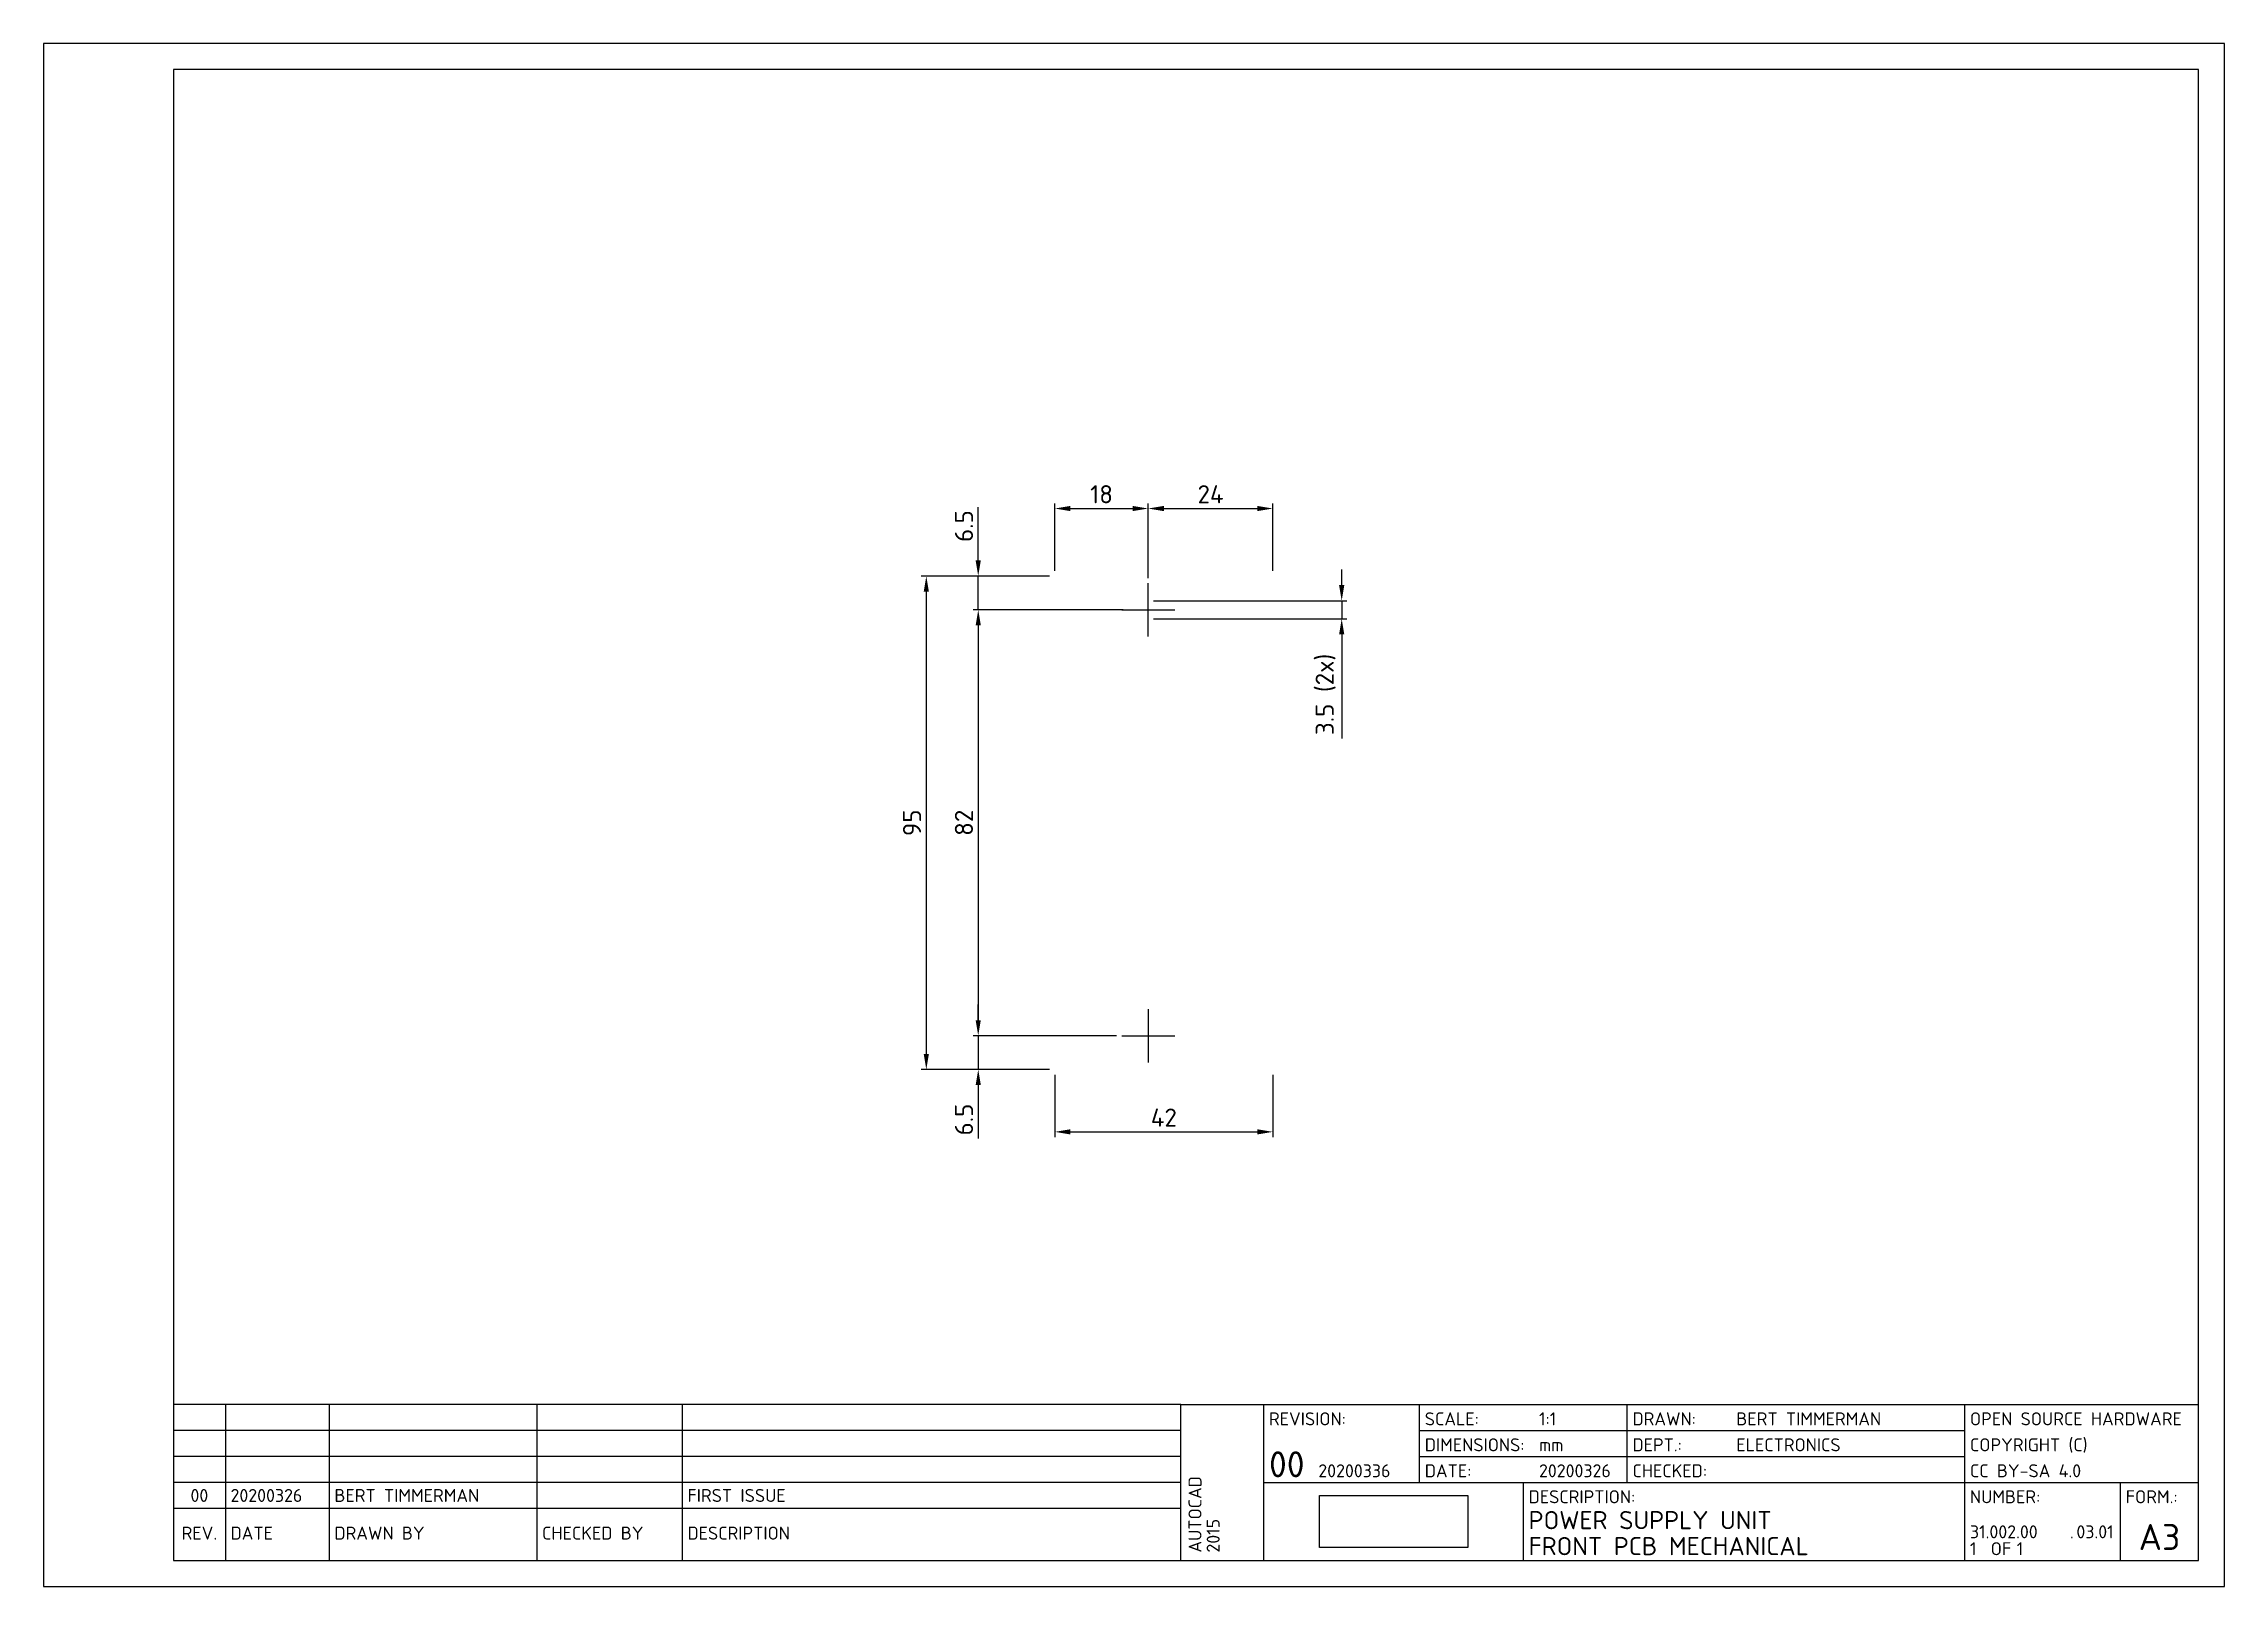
# Paper-space layout 'Layout1' of a CAD drawing. Extents: x 0 to 420, y 0 to 297.
# The model-space entities are those that its viewports show. They can reach past a viewport. Long polylines and large blocks are cut down to what shows.
import ezdxf
from ezdxf.enums import TextEntityAlignment as Align

# ---------------------------------------------------------------- set-up
doc = ezdxf.new("R2010")
doc.units = 0
doc.header["$LTSCALE"] = 10
doc.header["$MEASUREMENT"] = 0
doc.header["$PDMODE"] = 98
doc.header["$PDSIZE"] = -3
doc.linetypes.add('CENTER', pattern=[2, 1.25, -0.25, 0.25, -0.25])
doc.layers.get('0').update_dxf_attribs({"linetype": 'CONTINUOUS'})
doc.layers.get('DEFPOINTS').update_dxf_attribs({"linetype": 'CONTINUOUS'})
for name, color, linetype in [('DIMENSIONS', 1, 'CONTINUOUS'), ('GENERAL', 7, 'CONTINUOUS'), ('TITLEBLOCK', 7, 'CONTINUOUS')]:
    doc.layers.add(name, color=color, linetype=linetype)
doc.styles.add('ISO', font='isocpeur.ttf')
doc.dimstyles.get("Standard").update_dxf_attribs({"dimtxt": 3.5, "dimasz": 3, "dimexe": 1, "dimexo": 1, "dimgap": 1, "dimtad": 1, "dimdec": 3, "dimdsep": 46, "dimtxsty": 'ISO', "dimcen": 1, "dimclrt": 2, "dimadec": 0, "dimazin": 0, "dimtfac": 1, "dimtdec": 3, "dimtmove": 0, "dimatfit": 3, "dimfxl": 1, "dimtolj": 1, "dimarcsym": 0})
picture_1 = doc.add_image_def('image1.png', size_in_pixel=(403, 141))

# ---------------------------------------------------------------- blocks, each defined once
blk = doc.blocks.new('A3')
at = {"layer": 'TITLEBLOCK', "color": 3}
for p, q in [((219, 35), (25, 35)), ((219, 35), (415, 35)), ((219, 5), (219, 35)), ((235, 5), (235, 35)), ((265, 20), (265, 35)), ((305, 20), (305, 35)), ((370, 5), (370, 35)), ((265, 30), (370, 30)), ((265, 25), (370, 25)), ((235, 20), (415, 20)), ((285, 5), (285, 20)), ((400, 5), (400, 20)), ((219, 15), (25, 15))]:
    blk.add_line(p, q, dxfattribs=at)
at = {"layer": 'TITLEBLOCK'}
for p, q in [((35, 35), (35, 5)), ((55, 35), (55, 5)), ((95, 35), (95, 5)), ((123, 35), (123, 5)), ((219, 30), (25, 30)), ((219, 25), (25, 25)), ((219, 20), (25, 20))]:
    blk.add_line(p, q, dxfattribs=at)
at = {"layer": 'TITLEBLOCK', "color": 1}
blk.add_lwpolyline([(0, 0), (420, 0), (420, 297), (0, 297)], close=True, dxfattribs=at)
at = {"layer": 'TITLEBLOCK', "color": 4}
blk.add_lwpolyline([(25, 5), (415, 5), (415, 292), (25, 292), (25, 5)], dxfattribs=at)
at = {"layer": 'TITLEBLOCK', "style": 'ISO'}
for s, p in [('REVISION:', (236, 31)), ('SCALE:', (266, 31)), ('DRAWN:', (306, 31)), ('DIMENSIONS:', (266, 26)), ('DEPT.:', (306, 26)), ('DATE:', (266, 21)), ('CHECKED:', (306, 21)), ('DESCRIPTION:', (286, 16)), ('NUMBER:', (371, 16)), ('FORM.:', (401, 16)), ('DATE', (36, 9)), ('DRAWN BY', (56, 9)), ('CHECKED BY', (96, 9)), ('DESCRIPTION', (124, 9)), ('OF', (375, 6)), ('.', (390.25, 9.25))]:
    blk.add_text(s, height=2.5, dxfattribs=at).set_placement(p)
blk.add_text('REV.', height=2.5, dxfattribs=at).set_placement((30, 9), align=Align.CENTER)
for tag, p in [('REV4', (30, 31.25)), ('REV3', (30, 26.25)), ('REV2', (30, 21.25)), ('REV1', (30, 16.25))]:
    blk.add_attdef(tag, text='', height=2.5, dxfattribs=at).set_placement(p, align=Align.CENTER)
for tag, p in [('DATUM4', (36, 31.25)), ('GET4', (56, 31.25)), ('GEZ4', (96, 31.25)), ('OMSCHR4', (124, 31.25)), ('DATUM3', (36, 26.25)), ('GET3', (56, 26.25)), ('GEZ3', (96, 26.25)), ('OMSCHR3', (124, 26.25)), ('DATUM2', (36, 21.25)), ('GET2', (56, 21.25)), ('GEZ2', (96, 21.25)), ('OMSCHR2', (124, 21.25)), ('DATUM1', (36, 16.25)), ('GET1', (56, 16.25)), ('GEZ1', (96, 16.25)), ('OMSCHR1', (124, 16.25))]:
    blk.add_attdef(tag, p, '', height=2.5, dxfattribs=at)
at = {"layer": 'TITLEBLOCK', "color": 2, "style": 'ISO'}
for tag, p, height in [('S', (288, 31), 2.5), ('GET', (326, 31), 2.5), ('OPM1', (371, 31), 2.5), ('ME', (288, 26), 2.5), ('AFD', (326, 26), 2.5), ('OPM2', (371, 26), 2.5), ('LDATUM', (245.5, 21), 2.5), ('DATUM', (288, 21), 2.5), ('GEZ', (326, 21), 2.5), ('OPM3', (371, 21), 2.5), ('BEN1', (286, 11), 3.5), ('CAT', (371, 12.5), 2.5), ('INST', (378, 12.5), 2.5), ('BEN2', (286, 6), 3.5), ('PARTNO', (371, 9.25), 2.5), ('B', (371, 6), 2.5), ('NOBLZ', (380, 6), 2.5), ('TEK', (391.5, 9.25), 2.5)]:
    blk.add_attdef(tag, p, '', height=height, dxfattribs=at)
at = {"layer": 'TITLEBLOCK', "color": 3, "style": 'ISO'}
blk.add_attdef('L', (236, 21), '', height=5, dxfattribs=at)
at = {"layer": 'TITLEBLOCK', "color": 2, "style": 'ISO'}
for tag, p in [('DOSNAAM', (230, 6.5)), ('SYSTEEM', (223, 6.5)), ('FLOPPY', (233.5, 6.5)), ('REL', (226.5, 6.5))]:
    blk.add_attdef(tag, p, '', height=2.5, rotation=90, dxfattribs=at)
for tag, p in [('NAAM', (260, 14)), ('PLAATS', (260, 7.5))]:
    blk.add_attdef(tag, text='', height=3.5, dxfattribs=at).set_placement(p, align=Align.CENTER)
at = {"layer": 'TITLEBLOCK', "color": 3, "style": 'ISO'}
blk.add_attdef('F', text='', height=5, dxfattribs=at).set_placement((407.5, 7), align=Align.CENTER)
blk = doc.blocks.new('*D2')
at = {"layer": 'DEFPOINTS', "color": 0, "transparency": 16777216}
for p in [(194.75, 194.5), (170, 99.5), (194.75, 99.5)]:
    blk.add_point(p, dxfattribs=at)
at = {"layer": 'DIMENSIONS', "color": 0, "lineweight": -2, "transparency": 16777216}
for p, q in [((193.75, 194.5), (169, 194.5)), ((170, 191.5), (170, 102.5)), ((193.75, 99.5), (169, 99.5))]:
    blk.add_line(p, q, dxfattribs=at)
at = {"layer": 'DIMENSIONS', "color": 0, "transparency": 16777216}
for points in [[(169.5, 191.5), (170.5, 191.5), (170, 194.5)], [(169.5, 102.5), (170.5, 102.5), (170, 99.5)]]:
    blk.add_solid(points, dxfattribs=at)
at = {"layer": 'DIMENSIONS', "color": 2, "transparency": 16777216, "insert": (167.25, 147), "char_height": 3.5, "attachment_point": 5, "rotation": 90, "style": 'ISO'}
blk.add_mtext('\\A1;95', dxfattribs=at)
blk = doc.blocks.new('*D3')
at = {"layer": 'DEFPOINTS', "color": 0, "transparency": 16777216}
for p in [(207.63, 188), (180, 106), (207.63, 106)]:
    blk.add_point(p, dxfattribs=at)
at = {"layer": 'DIMENSIONS', "color": 0, "lineweight": -2, "transparency": 16777216}
for p, q in [((206.63, 188), (179, 188)), ((180, 185), (180, 109)), ((206.63, 106), (179, 106))]:
    blk.add_line(p, q, dxfattribs=at)
at = {"layer": 'DIMENSIONS', "color": 0, "transparency": 16777216}
for points in [[(179.5, 185), (180.5, 185), (180, 188)], [(179.5, 109), (180.5, 109), (180, 106)]]:
    blk.add_solid(points, dxfattribs=at)
at = {"layer": 'DIMENSIONS', "color": 2, "transparency": 16777216, "insert": (177.25, 147), "char_height": 3.5, "attachment_point": 5, "rotation": 90, "style": 'ISO'}
blk.add_mtext('\\A1;82', dxfattribs=at)
blk = doc.blocks.new('*D4')
at = {"layer": 'DEFPOINTS', "color": 0, "transparency": 16777216}
for p in [(194.75, 99.5), (236.75, 99.5), (236.75, 87.5)]:
    blk.add_point(p, dxfattribs=at)
at = {"layer": 'DIMENSIONS', "color": 0, "lineweight": -2, "transparency": 16777216}
for p, q in [((194.75, 98.5), (194.75, 86.5)), ((236.75, 98.5), (236.75, 86.5)), ((197.75, 87.5), (233.75, 87.5))]:
    blk.add_line(p, q, dxfattribs=at)
at = {"layer": 'DIMENSIONS', "color": 0, "transparency": 16777216}
for points in [[(197.75, 88), (197.75, 87), (194.75, 87.5)], [(233.75, 88), (233.75, 87), (236.75, 87.5)]]:
    blk.add_solid(points, dxfattribs=at)
at = {"layer": 'DIMENSIONS', "color": 2, "transparency": 16777216, "insert": (215.75, 90.25), "char_height": 3.5, "attachment_point": 5, "style": 'ISO'}
blk.add_mtext('\\A1;42', dxfattribs=at)
blk = doc.blocks.new('*D5')
at = {"layer": 'DEFPOINTS', "color": 0, "transparency": 16777216}
for p in [(212.75, 207.5), (194.75, 194.5), (212.75, 193.12)]:
    blk.add_point(p, dxfattribs=at)
at = {"layer": 'DIMENSIONS', "color": 0, "lineweight": -2, "transparency": 16777216}
for p, q in [((194.75, 195.5), (194.75, 208.5)), ((197.75, 207.5), (209.75, 207.5)), ((212.75, 194.12), (212.75, 208.5))]:
    blk.add_line(p, q, dxfattribs=at)
at = {"layer": 'DIMENSIONS', "color": 0, "transparency": 16777216}
for points in [[(197.75, 208), (197.75, 207), (194.75, 207.5)], [(209.75, 208), (209.75, 207), (212.75, 207.5)]]:
    blk.add_solid(points, dxfattribs=at)
at = {"layer": 'DIMENSIONS', "color": 2, "transparency": 16777216, "insert": (203.75, 210.25), "char_height": 3.5, "attachment_point": 5, "style": 'ISO'}
blk.add_mtext('\\A1;18', dxfattribs=at)
blk = doc.blocks.new('*D6')
at = {"layer": 'DEFPOINTS', "color": 0, "transparency": 16777216}
for p in [(236.75, 207.5), (236.75, 194.5), (212.75, 193.12)]:
    blk.add_point(p, dxfattribs=at)
at = {"layer": 'DIMENSIONS', "color": 0, "lineweight": -2, "transparency": 16777216}
for p, q in [((212.75, 194.12), (212.75, 208.5)), ((215.75, 207.5), (233.75, 207.5)), ((236.75, 195.5), (236.75, 208.5))]:
    blk.add_line(p, q, dxfattribs=at)
at = {"layer": 'DIMENSIONS', "color": 0, "transparency": 16777216}
for points in [[(215.75, 208), (215.75, 207), (212.75, 207.5)], [(233.75, 208), (233.75, 207), (236.75, 207.5)]]:
    blk.add_solid(points, dxfattribs=at)
at = {"layer": 'DIMENSIONS', "color": 2, "transparency": 16777216, "insert": (224.75, 210.25), "char_height": 3.5, "attachment_point": 5, "style": 'ISO'}
blk.add_mtext('\\A1;24', dxfattribs=at)
blk = doc.blocks.new('*D7')
at = {"layer": 'DEFPOINTS', "color": 0, "transparency": 16777216}
for p in [(212.75, 189.75), (212.75, 186.25), (250, 186.25)]:
    blk.add_point(p, dxfattribs=at)
at = {"layer": 'DIMENSIONS', "color": 0, "lineweight": -2, "transparency": 16777216}
for p, q in [((250, 192.75), (250, 195.75)), ((213.75, 189.75), (251, 189.75)), ((250, 189.75), (250, 186.25)), ((213.75, 186.25), (251, 186.25)), ((250, 183.25), (250, 163.2))]:
    blk.add_line(p, q, dxfattribs=at)
at = {"layer": 'DIMENSIONS', "color": 0, "transparency": 16777216}
for points in [[(249.5, 192.75), (250.5, 192.75), (250, 189.75)], [(249.5, 183.25), (250.5, 183.25), (250, 186.25)]]:
    blk.add_solid(points, dxfattribs=at)
at = {"layer": 'DIMENSIONS', "color": 2, "transparency": 16777216, "insert": (246.9, 171.72), "char_height": 3.5, "attachment_point": 5, "rotation": 90, "style": 'ISO'}
blk.add_mtext('\\A1;3.5 (2x)', dxfattribs=at)
blk = doc.blocks.new('*D8')
at = {"layer": 'DEFPOINTS', "color": 0, "transparency": 16777216}
for p in [(180, 194.5), (194.75, 194.5), (208.93, 188)]:
    blk.add_point(p, dxfattribs=at)
at = {"layer": 'DIMENSIONS', "color": 0, "lineweight": -2, "transparency": 16777216}
for p, q in [((180, 197.5), (180, 207.75)), ((193.75, 194.5), (179, 194.5)), ((180, 188), (180, 194.5)), ((207.93, 188), (179, 188)), ((180, 185), (180, 182))]:
    blk.add_line(p, q, dxfattribs=at)
at = {"layer": 'DIMENSIONS', "color": 0, "transparency": 16777216}
for points in [[(179.5, 197.5), (180.5, 197.5), (180, 194.5)], [(179.5, 185), (180.5, 185), (180, 188)]]:
    blk.add_solid(points, dxfattribs=at)
at = {"layer": 'DIMENSIONS', "color": 2, "transparency": 16777216, "insert": (177.25, 204.12), "char_height": 3.5, "attachment_point": 5, "rotation": 90, "style": 'ISO'}
blk.add_mtext('\\A1;6.5', dxfattribs=at)
blk = doc.blocks.new('*D9')
at = {"layer": 'DEFPOINTS', "color": 0, "transparency": 16777216}
for p in [(207.63, 106), (180, 99.5), (194.75, 99.5)]:
    blk.add_point(p, dxfattribs=at)
at = {"layer": 'DIMENSIONS', "color": 0, "lineweight": -2, "transparency": 16777216}
for p, q in [((180, 109), (180, 112)), ((206.63, 106), (179, 106)), ((180, 106), (180, 99.5)), ((193.75, 99.5), (179, 99.5)), ((180, 96.5), (180, 86.25))]:
    blk.add_line(p, q, dxfattribs=at)
at = {"layer": 'DIMENSIONS', "color": 0, "transparency": 16777216}
for points in [[(179.5, 109), (180.5, 109), (180, 106)], [(179.5, 96.5), (180.5, 96.5), (180, 99.5)]]:
    blk.add_solid(points, dxfattribs=at)
at = {"layer": 'DIMENSIONS', "color": 2, "transparency": 16777216, "insert": (177.25, 89.87), "char_height": 3.5, "attachment_point": 5, "rotation": 90, "style": 'ISO'}
blk.add_mtext('\\A1;6.5', dxfattribs=at)

msp = doc.modelspace()

# ---------------------------------------------------------------- linework, layer by layer
at = {"layer": 'GENERAL', "color": 1, "linetype": 'CENTER'}
for p, q in [((18, 83.375), (18, 93.625)), ((12.875, 88.5), (23.125, 88.5)), ((18, 11.625), (18, 1.375)), ((12.875, 6.5), (23.125, 6.5))]:
    msp.add_line(p, q, dxfattribs=at)

psp = doc.layouts.get("Layout1")

# ---------------------------------------------------------------- block references
ref = psp.add_blockref('A3', (0, 0))
ref.add_attrib('PARTNO', '31.002.00', (371, 9.25), dxfattribs={"layer": 'TITLEBLOCK', "color": 2, "height": 2.5, "style": 'ISO'})
ref.add_attrib('TEK', '03.01', (391.5, 9.25), dxfattribs={"layer": 'TITLEBLOCK', "color": 2, "height": 2.5, "style": 'ISO'})
ref.add_attrib('B', '1', (371, 6), dxfattribs={"layer": 'TITLEBLOCK', "color": 2, "height": 2.5, "style": 'ISO'})
ref.add_attrib('NOBLZ', '1', (380, 6), dxfattribs={"layer": 'TITLEBLOCK', "color": 2, "height": 2.5, "style": 'ISO'})
ref.add_attrib('L', '00', (236, 21), dxfattribs={"layer": 'TITLEBLOCK', "color": 3, "height": 5, "style": 'ISO'})
ref.add_attrib('LDATUM', '20200336', (245.5, 21), dxfattribs={"layer": 'TITLEBLOCK', "color": 2, "height": 2.5, "style": 'ISO'})
ref.add_attrib('F', 'A3', dxfattribs={"layer": 'TITLEBLOCK', "color": 3, "height": 5, "style": 'ISO'}).set_placement((407.5, 7), align=Align.CENTER)
ref.add_attrib('BEN1', 'POWER SUPPLY UNIT', (286, 11), dxfattribs={"layer": 'TITLEBLOCK', "color": 2, "height": 3.5, "style": 'ISO'})
ref.add_attrib('BEN2', 'FRONT PCB MECHANICAL', (286, 6), dxfattribs={"layer": 'TITLEBLOCK', "color": 2, "height": 3.5, "style": 'ISO'})
ref.add_attrib('S', '1:1', (288, 31), dxfattribs={"layer": 'TITLEBLOCK', "color": 2, "height": 2.5, "style": 'ISO'})
ref.add_attrib('ME', 'mm', (288, 26), dxfattribs={"layer": 'TITLEBLOCK', "color": 2, "height": 2.5, "style": 'ISO'})
ref.add_attrib('DATUM', '20200326', (288, 21), dxfattribs={"layer": 'TITLEBLOCK', "color": 2, "height": 2.5, "style": 'ISO'})
ref.add_attrib('GET', 'BERT TIMMERMAN', (326, 31), dxfattribs={"layer": 'TITLEBLOCK', "color": 2, "height": 2.5, "style": 'ISO'})
ref.add_attrib('AFD', 'ELECTRONICS', (326, 26), dxfattribs={"layer": 'TITLEBLOCK', "color": 2, "height": 2.5, "style": 'ISO'})
ref.add_attrib('OPM1', 'OPEN SOURCE HARDWARE', (371, 31), dxfattribs={"layer": 'TITLEBLOCK', "color": 2, "height": 2.5, "style": 'ISO'})
ref.add_attrib('OPM2', 'COPYRIGHT (C)', (371, 26), dxfattribs={"layer": 'TITLEBLOCK', "color": 2, "height": 2.5, "style": 'ISO'})
ref.add_attrib('OPM3', 'CC BY-SA 4.0', (371, 21), dxfattribs={"layer": 'TITLEBLOCK', "color": 2, "height": 2.5, "style": 'ISO'})
ref.add_attrib('SYSTEEM', 'AUTOCAD', (223, 6.5), dxfattribs={"layer": 'TITLEBLOCK', "color": 2, "height": 2.5, "rotation": 90, "style": 'ISO'})
ref.add_attrib('REL', '2015', (226.5, 6.5), dxfattribs={"layer": 'TITLEBLOCK', "color": 2, "height": 2.5, "rotation": 90, "style": 'ISO'})
ref.add_attrib('REV1', '00', dxfattribs={"layer": 'TITLEBLOCK', "height": 2.5, "style": 'ISO'}).set_placement((30, 16.25), align=Align.CENTER)
ref.add_attrib('DATUM1', '20200326', (36, 16.25), dxfattribs={"layer": 'TITLEBLOCK', "height": 2.5, "style": 'ISO'})
ref.add_attrib('GET1', 'BERT TIMMERMAN', (56, 16.25), dxfattribs={"layer": 'TITLEBLOCK', "height": 2.5, "style": 'ISO'})
ref.add_attrib('OMSCHR1', 'FIRST ISSUE', (124, 16.25), dxfattribs={"layer": 'TITLEBLOCK', "height": 2.5, "style": 'ISO'})

# ---------------------------------------------------------------- dimensions: what is measured, and where the dimension line sits
at = {"layer": 'DIMENSIONS'}
for base, p1, p2, picture, middle in [((212.7502, 207.5), (194.7502, 194.499), (212.7502, 193.124), '*D5', (203.7502, 210.25)), ((236.7502, 207.5), (212.7502, 193.124), (236.7502, 194.499), '*D6', (224.7502, 210.25)), ((236.7502, 87.5), (194.7502, 99.499), (236.7502, 99.499), '*D4', (215.7502, 90.25))]:
    dim = psp.add_linear_dim(base=base, p1=p1, p2=p2, dimstyle='Standard', dxfattribs=at)
    dim.commit()
    dim.dimension.update_dxf_attribs({"geometry": picture, "text_midpoint": middle})
for base, p1, p2, picture, middle in [((180, 194.499), (208.9334, 187.999), (194.7502, 194.499), '*D8', (177.25, 204.124)), ((170, 99.499), (194.7502, 194.499), (194.7502, 99.499), '*D2', (167.25, 146.999)), ((180, 105.999), (207.6252, 187.999), (207.6252, 105.999), '*D3', (177.25, 146.999)), ((180, 99.499), (207.6252, 105.999), (194.7502, 99.499), '*D9', (177.25, 89.874))]:
    dim = psp.add_linear_dim(base=base, p1=p1, p2=p2, angle=90, dimstyle='Standard', dxfattribs=at)
    dim.commit()
    dim.dimension.update_dxf_attribs({"geometry": picture, "text_midpoint": middle})
dim = psp.add_linear_dim(base=(250, 186.249), p1=(212.7502, 189.749), p2=(212.7502, 186.249), angle=90, text='<> (2x)', dimstyle='Standard', dxfattribs=at)
dim.commit()
dim.dimension.update_dxf_attribs({"geometry": '*D7', "text_midpoint": (246.9, 171.724)})

# ---------------------------------------------------------------- pictures from other files: only their frames are drawn
image = psp.add_image(picture_1, insert=(245.7092, 7.5), size_in_units=(28.5816, 10))
image.dxf.flags = 7

# ---------------------------------------------------------------- viewports
at = {"layer": 'GENERAL'}
psp.add_viewport(center=(220, 163.5), size=(390, 257), view_center_point=(25.2498, 64.001), view_height=257, dxfattribs=at)

doc.saveas('drawing.dxf')
